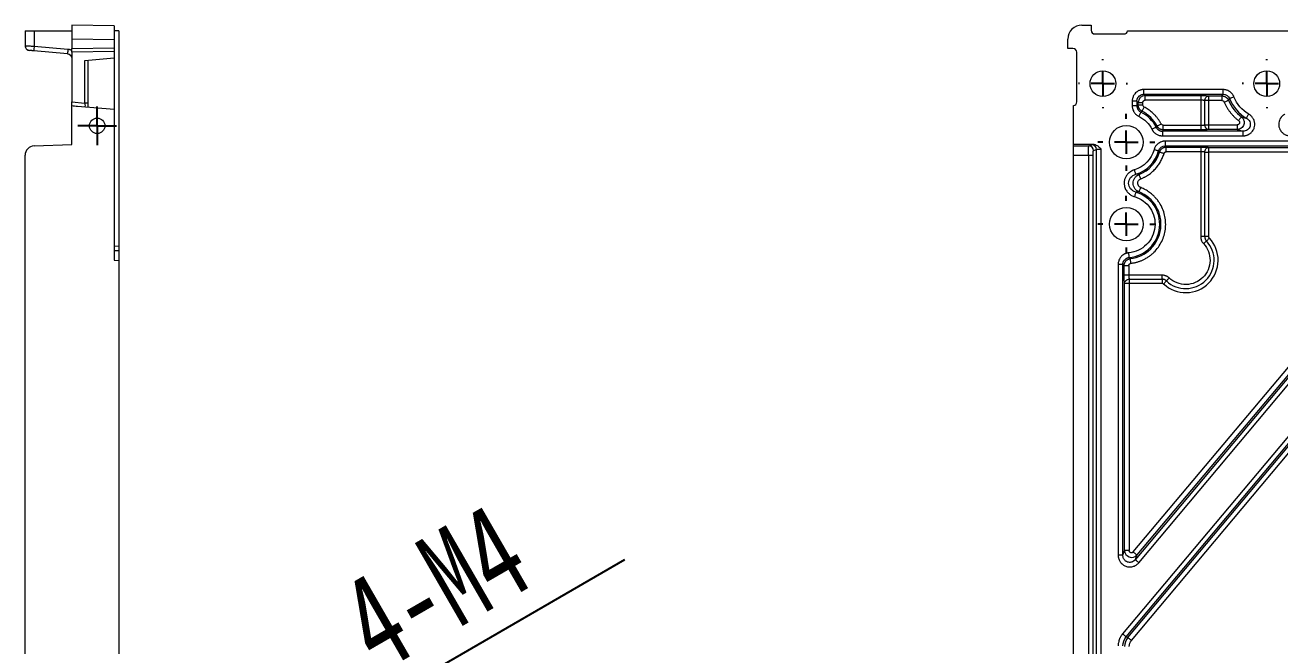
# Model space of a CAD drawing. Header units: millimetres. Extents: x 410 to 793, y 6 to 277.
# Drawn here: x 597.65 to 635.95, y 152.6 to 171.53 of the extents above; entities that cross this region are included whole.
import ezdxf

# ---------------------------------------------------------------- set-up
doc = ezdxf.new("R2010")
doc.units = ezdxf.units.MM
doc.header["$PDSIZE"] = -1
doc.layers.add('图框', color=7, linetype='Continuous')
doc.styles.add('SLDTEXTSTYLE4', font='TXT', dxfattribs={"width": 0.7})
doc.dimstyles.new('SLDDIMSTYLE2', dxfattribs={"dimtxt": 2.916667, "dimasz": 4.08, "dimexe": 0, "dimexo": 0.0625, "dimgap": 0.729167, "dimtad": 2, "dimdec": 1, "dimlfac": 7, "dimrnd": 1e-09, "dimzin": 12, "dimdsep": 46, "dimtxsty": 'SLDTEXTSTYLE4', "dimblk1": 'NONE', "dimsah": 1, "dimcen": 0, "dimadec": 0, "dimazin": 3, "dimtfac": 1, "dimtdec": 1, "dimtmove": 0, "dimatfit": 3, "dimldrblk": 'NONE', "dimfxl": 1, "dimfrac": 2, "dimtolj": 1, "dimtzin": 12, "dimarcsym": 0})

# ---------------------------------------------------------------- blocks, each defined once
blk = doc.blocks.new('_D_14')
at = {"layer": 'Defpoints', "color": 0, "transparency": 16777216}
for p in [(600.055, 146.043), (599.647, 145.808)]:
    blk.add_point(p, dxfattribs=at)
at = {"layer": '图框', "color": 0, "lineweight": -2, "transparency": 16777216}
for p, q in [((615.949, 155.22), (603.589, 148.083)), ((599.647, 145.808), (600.055, 146.043))]:
    blk.add_line(p, q, dxfattribs=at)
at = {"layer": '图框', "color": 0, "transparency": 16777216}
blk.add_solid([(603.249, 148.672), (603.929, 147.494), (600.055, 146.043)], dxfattribs=at)
at = {"layer": '图框', "color": 0, "transparency": 16777216, "insert": (607.012, 154.269), "char_height": 2.9167, "attachment_point": 1, "rotation": 30, "style": 'SLDTEXTSTYLE4'}
blk.add_mtext('\\A1;4-M4', dxfattribs=at)
blk = doc.blocks.new('_NONE')
blk = doc.blocks.new('SW_CENTERMARKSYMBOL_47')
at = {"layer": '图框', "color": 0}
for p, q in [((0, 0.357), (0, 0.593)), ((-0.357, 0), (-0.593, 0)), ((0, 0), (-0.357, 0)), ((0, 0), (0, 0.357)), ((0, 0), (0, -0.357)), ((0, 0), (0.357, 0)), ((0.357, 0), (0.593, 0)), ((0, -0.357), (0, -0.593))]:
    blk.add_line(p, q, dxfattribs=at)
blk = doc.blocks.new('SW_CENTERMARKSYMBOL_85')
at = {"layer": '图框', "color": 0}
for p, q in [((0, 0.714), (0, 0.868)), ((-0.714, 0), (-0.868, 0)), ((0, 0), (-0.357, 0)), ((0, 0), (0, 0.357)), ((0, 0), (0, -0.357)), ((0, 0), (0.357, 0)), ((0.714, 0), (0.868, 0)), ((0, -0.714), (0, -0.868))]:
    blk.add_line(p, q, dxfattribs=at)
blk = doc.blocks.new('SW_CENTERMARKSYMBOL_86')
at = {"layer": '图框', "color": 0}
for p, q in [((0, 0.714), (0, 0.75)), ((-0.714, 0), (-0.75, 0)), ((0, 0), (-0.357, 0)), ((0, 0), (0, 0.357)), ((0, 0), (0, -0.357)), ((0, 0), (0.357, 0)), ((0.714, 0), (0.75, 0)), ((0, -0.714), (0, -0.75))]:
    blk.add_line(p, q, dxfattribs=at)
blk = doc.blocks.new('SW_CENTERMARKSYMBOL_87')
at = {"layer": '图框', "color": 0}
for p, q in [((0, 0.714), (0, 0.868)), ((-0.714, 0), (-0.868, 0)), ((0, 0), (-0.357, 0)), ((0, 0), (0, 0.357)), ((0, 0), (0, -0.357)), ((0, 0), (0.357, 0)), ((0.714, 0), (0.868, 0)), ((0, -0.714), (0, -0.868))]:
    blk.add_line(p, q, dxfattribs=at)
blk = doc.blocks.new('SW_CENTERMARKSYMBOL_95')
at = {"layer": '图框', "color": 0}
for p, q in [((0, 0.714), (0, 0.75)), ((-0.714, 0), (-0.75, 0)), ((0, 0), (-0.357, 0)), ((0, 0), (0, 0.357)), ((0, 0), (0, -0.357)), ((0, 0), (0.357, 0)), ((0.714, 0), (0.75, 0)), ((0, -0.714), (0, -0.75))]:
    blk.add_line(p, q, dxfattribs=at)

msp = doc.modelspace()

# ---------------------------------------------------------------- linework, layer by layer
at = {"color": 7, "linetype": 'Continuous', "lineweight": 15}
for p, q in [((597.6513, 171.3605), (597.6513, 170.9021)), ((597.6513, 171.3605), (597.927, 171.3605)), ((597.927, 171.3605), (597.927, 170.89)), ((597.927, 171.3605), (599.0798, 171.3605)), ((599.0798, 171.5319), (599.0798, 171.1034)), ((600.3656, 171.5095), (599.0798, 171.5319)), ((600.3656, 171.5095), (600.3656, 171.081)), ((600.5084, 171.3605), (600.3656, 171.3605)), ((600.5084, 171.3605), (600.5084, 164.7896)), ((629.9029, 171.5319), (630.1887, 171.5319)), ((630.1887, 171.5319), (630.1887, 171.3759)), ((630.3028, 171.2614), (631.1875, 171.2614)), ((631.3004, 171.3605), (636.6888, 171.3605)), ((597.6513, 170.9021), (597.6616, 170.9017)), ((597.927, 170.89), (598.9569, 170.7999)), ((600.3656, 171.081), (599.0798, 171.1034)), ((599.0798, 171.1034), (599.0798, 170.8176)), ((599.0798, 170.8176), (600.3656, 170.8401)), ((599.0798, 170.7035), (599.0798, 170.8176)), ((600.3656, 171.081), (600.3656, 170.8401)), ((600.3656, 170.8401), (600.3656, 170.726)), ((629.4744, 170.8176), (629.4744, 171.1034)), ((629.6304, 170.8176), (629.4744, 170.8176)), ((597.9195, 170.7477), (597.9121, 170.7484)), ((598.9494, 170.6576), (597.9195, 170.7477)), ((600.3656, 170.726), (599.0798, 170.7035)), ((599.0798, 170.7035), (599.0798, 169.1895)), ((599.4755, 170.4514), (600.3656, 170.5292)), ((599.4755, 169.1549), (599.4755, 170.4514)), ((599.5798, 169.1549), (599.5798, 170.4605)), ((600.3656, 170.726), (600.3656, 170.5292)), ((600.3656, 170.5292), (600.3656, 168.9632)), ((629.7449, 169.1895), (629.7449, 170.7035)), ((644.9048, 169.3631), (631.1445, 152.9642)), ((631.2535, 152.8727), (645.0139, 169.2716)), ((634.2139, 169.5664), (631.7957, 169.5664)), ((631.7957, 169.4241), (631.7957, 169.5664)), ((631.7957, 169.4241), (634.2139, 169.4241)), ((631.7957, 169.4241), (631.8354, 169.3844)), ((631.8354, 169.3844), (633.5293, 169.3844)), ((631.8354, 169.2421), (631.8354, 169.3844)), ((633.5293, 169.3844), (633.5293, 169.2421)), ((633.7767, 169.3719), (634.1791, 169.3719)), ((633.7767, 169.2296), (633.7767, 169.3719)), ((634.1791, 169.3719), (634.2139, 169.4241)), ((634.1791, 169.3719), (634.1791, 169.2296)), ((634.2139, 169.4241), (634.2139, 169.5664)), ((599.0798, 169.1895), (599.4755, 169.1549)), ((599.0798, 169.0766), (599.0798, 169.1895)), ((599.0798, 167.8889), (599.0798, 169.0766)), ((599.2483, 169.0609), (600.3656, 168.9632)), ((599.5798, 169.1549), (599.4755, 169.1549)), ((600.3656, 168.9632), (600.3656, 164.3605)), ((629.6458, 167.8889), (629.6458, 169.0766)), ((631.3057, 152.8537), (645.0382, 169.2194)), ((631.4147, 152.7622), (645.1472, 169.1279)), ((631.4399, 169.2106), (631.4399, 169.0706)), ((631.5822, 169.2106), (631.4399, 169.2106)), ((631.5822, 169.0706), (631.4399, 169.0706)), ((631.5822, 169.2106), (631.5822, 169.0706)), ((631.6219, 169.1709), (631.5822, 169.2106)), ((631.6219, 169.0953), (631.5822, 169.0706)), ((631.6219, 169.0953), (631.6219, 169.1709)), ((631.6219, 169.1709), (631.7642, 169.1709)), ((631.7642, 169.0953), (631.6219, 169.0953)), ((631.7642, 169.0953), (631.7642, 169.1709)), ((633.5293, 169.2421), (631.8354, 169.2421)), ((633.5293, 169.2421), (633.5293, 168.4789)), ((633.653, 168.4914), (633.653, 169.2296)), ((633.7767, 169.2296), (633.653, 169.2296)), ((634.1791, 169.2296), (633.7767, 169.2296)), ((633.7767, 168.4914), (633.7767, 169.2296)), ((632.1722, 168.4152), (632.1983, 168.4511)), ((632.3875, 168.3366), (632.3632, 168.2969)), ((632.3632, 168.2969), (632.3632, 168.1546)), ((634.8153, 168.2969), (632.3632, 168.2969)), ((632.3632, 168.1546), (634.8153, 168.1546)), ((632.3875, 168.3366), (632.3875, 168.4789)), ((632.3875, 168.4789), (633.5293, 168.4789)), ((633.5293, 168.3366), (632.3875, 168.3366)), ((633.5293, 168.4789), (633.5293, 168.3366)), ((633.653, 168.4914), (633.7767, 168.4914)), ((633.7767, 168.3491), (633.7767, 168.4914)), ((633.7767, 168.4914), (634.6444, 168.4914)), ((634.6444, 168.3491), (633.7767, 168.3491)), ((634.6444, 168.4914), (634.6444, 168.3491)), ((634.8153, 168.2969), (634.8153, 168.1546)), ((597.927, 167.8487), (599.0798, 167.8889)), ((630.2465, 167.8889), (629.6458, 167.8889)), ((629.6458, 167.8487), (629.6458, 167.8889)), ((629.6458, 167.5631), (629.6458, 167.8487)), ((629.6458, 167.8487), (630.1163, 167.8487)), ((630.1163, 167.8487), (630.2064, 167.8846)), ((630.2586, 167.7059), (630.3487, 167.7419)), ((630.3487, 124.1792), (630.3487, 167.7419)), ((630.491, 124.1701), (630.491, 167.751)), ((641.6666, 167.995), (632.45, 167.995)), ((632.45, 167.995), (632.45, 167.8527)), ((632.45, 167.8527), (641.6666, 167.8527)), ((632.45, 167.8527), (632.48, 167.813)), ((632.48, 167.813), (633.5293, 167.813)), ((632.48, 167.6707), (632.48, 167.813)), ((633.5293, 167.813), (633.5293, 167.6707)), ((633.7767, 167.8005), (641.5547, 167.8005)), ((633.7767, 167.6582), (633.7767, 167.8005)), ((597.6513, 124.3579), (597.6513, 167.5631)), ((629.6458, 124.3579), (629.6458, 167.5631)), ((629.6458, 167.5631), (630.1042, 167.5631)), ((630.1042, 167.5631), (630.1042, 124.3579)), ((630.1042, 167.5631), (630.2465, 167.5631)), ((630.2465, 124.3579), (630.2465, 167.5631)), ((631.4738, 155.4624), (641.6092, 167.5413)), ((641.8301, 167.502), (631.5306, 155.2276)), ((641.7182, 167.4498), (631.5828, 155.3709)), ((631.6397, 155.1361), (641.9391, 167.4105)), ((633.5293, 167.6707), (632.48, 167.6707)), ((633.5293, 167.6707), (633.5293, 165.0841)), ((633.653, 165.0841), (633.653, 167.6582)), ((633.653, 167.6582), (633.7767, 167.6582)), ((641.5547, 167.6582), (633.7767, 167.6582)), ((633.7767, 165.0841), (633.7767, 167.6582)), ((633.653, 165.0841), (633.5293, 165.0841)), ((633.7767, 165.0841), (633.653, 165.0841)), ((600.5084, 164.7896), (600.3656, 164.7815)), ((600.3656, 164.3605), (600.5084, 164.348)), ((600.5084, 164.6602), (600.5084, 164.348)), ((600.5084, 164.348), (600.5084, 127.5016)), ((631.0113, 164.2326), (631.0113, 155.3648)), ((631.1537, 164.2326), (631.0113, 164.2326)), ((631.1537, 155.3648), (631.1537, 164.2326)), ((631.1933, 163.9056), (631.1933, 164.1967)), ((631.1933, 164.1967), (631.3356, 164.1967)), ((631.3356, 164.1967), (631.3356, 163.9056)), ((631.3356, 163.9056), (631.1933, 163.9056)), ((631.2058, 155.5081), (631.2058, 163.6582)), ((631.2058, 163.6582), (631.3481, 163.6582)), ((632.3508, 163.9056), (631.3356, 163.9056)), ((631.3481, 163.7819), (632.3508, 163.7819)), ((631.3481, 163.7819), (631.3481, 163.6582)), ((631.3481, 163.6582), (631.3481, 155.5081)), ((631.3481, 163.6582), (632.3508, 163.6582)), ((632.3508, 163.7819), (632.3508, 163.9056)), ((632.3508, 163.7819), (632.3508, 163.6582)), ((631.1537, 155.3648), (631.2058, 155.5081)), ((631.3481, 155.5081), (631.2058, 155.5081)), ((631.1537, 155.3648), (631.0113, 155.3648)), ((631.5828, 155.3709), (631.5306, 155.2276)), ((631.2535, 152.8727), (631.3057, 152.8537))]:
    msp.add_line(p, q, dxfattribs=at)
at = {"color": 7, "linetype": 'Continuous', "lineweight": 15, "flags": 128}
for points in [[(634.544, 169.3434), (634.5195, 169.3335), (634.4959, 169.324), (634.474, 169.3152), (634.4544, 169.3073), (634.4379, 169.3007), (634.4251, 169.2956), (634.4163, 169.292), (634.4119, 169.2903)], [(631.7388, 168.9049), (631.741, 168.9091), (631.7453, 168.9175), (631.7515, 168.9299), (631.7596, 168.9457), (631.7691, 168.9645), (631.7798, 168.9856), (631.7913, 169.0083), (631.8032, 169.0318)], [(634.2444, 169.1866), (634.2686, 169.197), (634.292, 169.207), (634.3137, 169.2164), (634.3331, 169.2247), (634.3494, 169.2317), (634.3621, 169.2372), (634.3708, 169.2409), (634.3752, 169.2428)], [(631.7029, 168.8784), (631.7009, 168.8741), (631.6968, 168.8656), (631.6907, 168.8531), (631.683, 168.8371), (631.6739, 168.8181), (631.6636, 168.7968), (631.6525, 168.7739), (631.6411, 168.7502)], [(632.3244, 168.5171), (632.3011, 168.5049), (632.2785, 168.4931), (632.2576, 168.4821), (632.2389, 168.4724), (632.2232, 168.4641), (632.2109, 168.4577), (632.2025, 168.4533), (632.1983, 168.4511)], [(634.7738, 168.7324), (634.7709, 168.7286), (634.7652, 168.7211), (634.7568, 168.7101), (634.746, 168.696), (634.7333, 168.6792), (634.7189, 168.6604), (634.7035, 168.6401), (634.6876, 168.6192)], [(634.9239, 168.6942), (634.9263, 168.6982), (634.9311, 168.7064), (634.9382, 168.7183), (634.9472, 168.7336), (634.9579, 168.7517), (634.97, 168.7721), (634.9829, 168.794), (634.9963, 168.8167)], [(632.1722, 168.4152), (632.1679, 168.413), (632.1595, 168.4088), (632.1471, 168.4027), (632.1312, 168.3947), (632.1123, 168.3853), (632.0911, 168.3748), (632.0684, 168.3634), (632.0448, 168.3517)], [(632.244, 167.6948), (632.2394, 167.6961), (632.2303, 167.6985), (632.2169, 167.7021), (632.1997, 167.7068), (632.1794, 167.7123), (632.1565, 167.7184), (632.132, 167.7251), (632.1066, 167.7319)], [(632.2753, 167.6601), (632.2799, 167.6587), (632.289, 167.6561), (632.3022, 167.6521), (632.3193, 167.6471), (632.3395, 167.6411), (632.3622, 167.6344), (632.3866, 167.6272), (632.4118, 167.6197)], [(631.5496, 166.9834), (631.5483, 166.9879), (631.5456, 166.997), (631.5417, 167.0103), (631.5366, 167.0273), (631.5306, 167.0475), (631.5239, 167.0702), (631.5167, 167.0946), (631.5092, 167.1199)], [(631.7001, 166.8429), (631.6905, 166.8674), (631.6812, 166.8911), (631.6725, 166.9131), (631.6648, 166.9327), (631.6583, 166.9493), (631.6532, 166.9621), (631.6497, 166.9709), (631.648, 166.9753)], [(631.5496, 166.4376), (631.5483, 166.4331), (631.5456, 166.424), (631.5417, 166.4107), (631.5366, 166.3937), (631.5306, 166.3735), (631.5239, 166.3508), (631.5167, 166.3264), (631.5092, 166.3012)], [(631.648, 166.4457), (631.6497, 166.4501), (631.6532, 166.4589), (631.6583, 166.4718), (631.6648, 166.4883), (631.6725, 166.5079), (631.6812, 166.5299), (631.6905, 166.5536), (631.7001, 166.5781)], [(633.7056, 164.951), (633.698, 164.9439), (633.689, 164.9355), (633.6787, 164.9259), (633.6674, 164.9153), (633.6551, 164.9038), (633.6422, 164.8917), (633.6288, 164.8792), (633.6152, 164.8665)], [(633.7056, 164.951), (633.7131, 164.9581), (633.7221, 164.9665), (633.7324, 164.9761), (633.7437, 164.9867), (633.756, 164.9982), (633.7689, 165.0103), (633.7823, 165.0228), (633.7959, 165.0355)], [(631.3486, 164.4453), (631.3482, 164.45), (631.3474, 164.4594), (631.3462, 164.4732), (631.3446, 164.4909), (631.3428, 164.5119), (631.3407, 164.5354), (631.3385, 164.5608), (631.3362, 164.587)], [(631.3986, 164.2674), (631.3956, 164.2936), (631.3926, 164.3189), (631.3899, 164.3424), (631.3875, 164.3633), (631.3854, 164.3809), (631.3838, 164.3947), (631.3827, 164.4041), (631.3822, 164.4088)], [(632.3994, 163.639), (632.4121, 163.6526), (632.4246, 163.666), (632.4367, 163.6789), (632.4482, 163.6911), (632.4588, 163.7025), (632.4684, 163.7127), (632.4768, 163.7217), (632.4839, 163.7293)], [(632.4839, 163.7293), (632.491, 163.7369), (632.4994, 163.7459), (632.509, 163.7562), (632.5196, 163.7675), (632.5311, 163.7797), (632.5431, 163.7927), (632.5557, 163.8061), (632.5684, 163.8197)], [(631.5828, 155.3709), (631.5792, 155.3739), (631.572, 155.38), (631.5613, 155.3889), (631.5477, 155.4003), (631.5316, 155.4139), (631.5135, 155.4291), (631.494, 155.4454), (631.4738, 155.4624)], [(631.5306, 155.2276), (631.5343, 155.2245), (631.5415, 155.2184), (631.5521, 155.2095), (631.5657, 155.1981), (631.5819, 155.1846), (631.6, 155.1694), (631.6195, 155.153), (631.6397, 155.1361)], [(631.2535, 152.8727), (631.2499, 152.8757), (631.2427, 152.8818), (631.2321, 152.8907), (631.2185, 152.9021), (631.2023, 152.9157), (631.1842, 152.9309), (631.1647, 152.9472), (631.1445, 152.9642)], [(631.4147, 152.7622), (631.3946, 152.7791), (631.3751, 152.7955), (631.3569, 152.8107), (631.3408, 152.8242), (631.3272, 152.8357), (631.3166, 152.8446), (631.3093, 152.8506), (631.3057, 152.8537)]]:
    msp.add_lwpolyline(points, dxfattribs=at)
at = {"color": 7, "linetype": 'Continuous', "lineweight": 15}
for centre, radius in [((630.5458, 169.7462), 0.3929), ((635.5458, 169.7462), 0.3929), ((599.8513, 168.4612), 0.2357), ((631.2601, 167.9605), 0.5113), ((631.2601, 165.4605), 0.5113)]:
    msp.add_circle(centre, radius, dxfattribs=at)
for centre, radius, start, end in [((597.7941, 170.9021), 0.1429, 180, 208.92144), ((598.9469, 170.7652), 1.0275, 173.02061, 180.97402), ((599.9767, 170.6751), 1.0274, 173.02039, 180.97416), ((597.7941, 170.9021), 0.1429, 227.15916, 265), ((635.5458, 169.7462), 1.2221, 201.90606, 239.41106), ((631.2601, 167.9605), 1.0588, 27.60694, 63.11671), ((635.5458, 169.7462), 1.2743, 203.27034, 232.71062), ((631.2601, 167.9605), 1.0191, 26.49576, 64.24389), ((597.937, 167.5631), 0.2857, 92, 180), ((630.1155, 167.7056), 0.1431, 0.11139, 89.70464), ((630.2056, 167.7416), 0.1431, 0.11189, 89.70414), ((631.2601, 167.9605), 1.0191, 286.50628, 344.88906), ((631.2601, 167.9605), 1.0588, 291.49127, 343.51624), ((631.2601, 165.4605), 1.0191, 274.98163, 73.49372), ((631.2601, 165.4605), 1.0588, 276.62165, 68.50873), ((633.0744, 164.3605), 0.8643, 226.90783, 43.09217)]:
    msp.add_arc(centre, radius, start, end, dxfattribs=at)
for centre, major_axis, ratio, start_param, end_param in [((629.903, 171.1033), (0.3031, -0.3031), 0.9996955, 2.3563468, 3.9268385), ((630.303, 171.3761), (0.0224, 0.1125), 0.9960441, 1.7684848, 3.3377601), ((631.1866, 171.3761), (0.0814, -0.0814), 0.9924325, 5.5015852, 6.9358952), ((629.6302, 170.7033), (-0.1125, -0.0224), 0.9960441, 2.9454252, 4.5147005), ((599.2583, 169.1748), (1.3112, -0.1147), 0.0868266, 4.5834988, 4.712389), ((629.6302, 169.1904), (-0.0814, 0.0814), 0.9924325, 2.4888828, 3.9231927)]:
    msp.add_ellipse(centre, major_axis=major_axis, ratio=ratio, start_param=start_param, end_param=end_param, dxfattribs=at)
for points, knots in [([(597.6569, 170.9019), (597.6569, 170.8893), (597.657, 170.8635), (597.6719, 170.8265), (597.697, 170.794), (597.7209, 170.78), (597.7327, 170.7731)], [0, 0, 0, 0, 0.2398072, 0.4923887, 0.749074, 1, 1, 1, 1]), ([(598.9569, 170.7999), (598.9631, 170.7993), (598.9756, 170.798), (598.9939, 170.7945), (599.0119, 170.7899), (599.0295, 170.7842), (599.0467, 170.7773), (599.0636, 170.7692), (599.0744, 170.763), (599.0798, 170.7598)], [0, 0, 0, 0, 0.1444081, 0.2872759, 0.4292102, 0.5708298, 0.7127574, 0.8556118, 1, 1, 1, 1]), ([(597.9195, 170.7477), (597.9151, 170.7481), (597.9064, 170.7489), (597.8934, 170.75), (597.8807, 170.7511), (597.8636, 170.7526), (597.8429, 170.7544), (597.8211, 170.7563), (597.8033, 170.7579), (597.7908, 170.759), (597.783, 170.7597), (597.7821, 170.7598), (597.7817, 170.7598)], [0, 0, 0, 0, 0.0604744, 0.1204677, 0.1804952, 0.2410714, 0.3707763, 0.5007267, 0.6302423, 0.7600056, 0.8799325, 1, 1, 1, 1]), ([(631.7957, 169.5664), (631.7879, 169.5663), (631.7717, 169.566), (631.7467, 169.5633), (631.7202, 169.5587), (631.6925, 169.5516), (631.6473, 169.536), (631.5954, 169.5079), (631.5427, 169.4636), (631.4984, 169.4109), (631.4672, 169.3533), (631.4493, 169.2964), (631.4412, 169.2522), (631.4403, 169.2239), (631.4399, 169.2106)], [0, 0, 0, 0, 0.0419015, 0.0869057, 0.135003, 0.1862108, 0.2405697, 0.3914981, 0.5000517, 0.6086005, 0.7595336, 0.8483315, 0.928462, 1, 1, 1, 1]), ([(631.5822, 169.2106), (631.5823, 169.2164), (631.5825, 169.228), (631.5847, 169.245), (631.588, 169.2617), (631.5927, 169.2779), (631.5986, 169.2935), (631.6057, 169.3086), (631.6139, 169.323), (631.6232, 169.3367), (631.6334, 169.3496), (631.6472, 169.3644), (631.673, 169.3872), (631.7068, 169.4065), (631.7431, 169.4182), (631.7696, 169.4233), (631.7871, 169.4238), (631.7957, 169.4241)], [0, 0, 0, 0, 0.0520417, 0.10331789, 0.15398408, 0.2041729, 0.25399566, 0.30354447, 0.35289484, 0.40210867, 0.45123742, 0.50032552, 0.5826271, 0.7588615, 0.84315356, 0.92344764, 1, 1, 1, 1]), ([(633.5293, 169.3844), (633.5354, 169.3844), (633.5477, 169.3844), (633.5659, 169.3842), (633.5841, 169.384), (633.6084, 169.3835), (633.6383, 169.3826), (633.6725, 169.3811), (633.7043, 169.3793), (633.7324, 169.3771), (633.7572, 169.3746), (633.7702, 169.3728), (633.7767, 169.3719)], [0, 0, 0, 0, 0.0614496, 0.1226763, 0.183937, 0.245488, 0.3724335, 0.4996671, 0.6267138, 0.7540657, 0.8769436, 1, 1, 1, 1]), ([(633.653, 169.2296), (633.6536, 169.246), (633.6568, 169.2637), (633.6695, 169.2979), (633.6791, 169.3143), (633.703, 169.3419), (633.7174, 169.3529), (633.7471, 169.3675), (633.7624, 169.3712), (633.7767, 169.3719)], [0, 0, 0, 0, 0.25, 0.25, 0.5, 0.5, 0.75, 0.75, 1, 1, 1, 1]), ([(634.1791, 169.3719), (634.1847, 169.3718), (634.1961, 169.3715), (634.2133, 169.3693), (634.2305, 169.3657), (634.2477, 169.3607), (634.2645, 169.3541), (634.2808, 169.3461), (634.2965, 169.3368), (634.3113, 169.3261), (634.3251, 169.3142), (634.3377, 169.3014), (634.3491, 169.2876), (634.3592, 169.2732), (634.368, 169.2583), (634.3728, 169.2479), (634.3752, 169.2428)], [0, 0, 0, 0, 0.0682637, 0.1379337, 0.2088208, 0.2807128, 0.3533772, 0.4265656, 0.5000185, 0.5734707, 0.6466569, 0.7193175, 0.7912042, 0.8620845, 0.9317462, 1, 1, 1, 1]), ([(634.544, 169.3434), (634.5415, 169.3491), (634.536, 169.3622), (634.5252, 169.3835), (634.5101, 169.4085), (634.4841, 169.444), (634.4512, 169.4775), (634.4075, 169.5104), (634.366, 169.5337), (634.3209, 169.5509), (634.2818, 169.5605), (634.2468, 169.5655), (634.2245, 169.5661), (634.2139, 169.5664)], [0, 0, 0, 0, 0.0442216, 0.1008673, 0.1697637, 0.2508032, 0.4133746, 0.5003739, 0.6386019, 0.7500696, 0.8413122, 0.9246006, 1, 1, 1, 1]), ([(634.4119, 169.2903), (634.4058, 169.2824), (634.3934, 169.2667), (634.3813, 169.2508), (634.3752, 169.2428)], [0, 0, 0, 0, 0.4956795, 1, 1, 1, 1]), ([(599.5798, 169.0319), (599.5798, 169.0372), (599.5798, 169.0473), (599.5798, 169.0627), (599.5798, 169.0772), (599.5798, 169.0909), (599.5798, 169.1034), (599.5798, 169.1148), (599.5798, 169.1249), (599.5798, 169.1336), (599.5798, 169.141), (599.5798, 169.1469), (599.5798, 169.1514), (599.5798, 169.1539), (599.5798, 169.1549)], [0, 0, 0, 0, 0.1417866, 0.2730406, 0.3938178, 0.5041351, 0.6039665, 0.6932436, 0.7718606, 0.8396824, 0.8965568, 0.9423278, 0.9768498, 1, 1, 1, 1]), ([(631.4399, 169.0706), (631.44, 169.0633), (631.4403, 169.0479), (631.4427, 169.0239), (631.447, 168.9983), (631.456, 168.9618), (631.4712, 168.9219), (631.4963, 168.8764), (631.5243, 168.8387), (631.556, 168.8067), (631.5849, 168.7834), (631.6126, 168.7649), (631.6318, 168.755), (631.6411, 168.7502)], [0, 0, 0, 0, 0.0554436, 0.1157104, 0.1807987, 0.2507295, 0.3983097, 0.5003223, 0.6415413, 0.7500112, 0.8378034, 0.9210927, 1, 1, 1, 1]), ([(631.5822, 169.0706), (631.5823, 169.0647), (631.5826, 169.053), (631.5848, 169.0356), (631.5883, 169.0185), (631.5931, 169.002), (631.5992, 168.9861), (631.6063, 168.971), (631.6166, 168.9532), (631.6313, 168.933), (631.652, 168.9116), (631.6759, 168.8927), (631.6939, 168.8832), (631.7029, 168.8784)], [0, 0, 0, 0, 0.07364345, 0.14703026, 0.21987301, 0.29189204, 0.36282191, 0.43241718, 0.50045708, 0.62063099, 0.7448472, 0.87179101, 1, 1, 1, 1]), ([(631.7388, 168.9049), (631.7337, 168.9076), (631.7235, 168.9132), (631.7088, 168.9232), (631.6948, 168.9344), (631.6816, 168.947), (631.6694, 168.9608), (631.6584, 168.9757), (631.6487, 168.9915), (631.6404, 169.008), (631.6336, 169.0251), (631.6284, 169.0426), (631.6247, 169.0602), (631.6224, 169.0778), (631.6221, 169.0895), (631.6219, 169.0953)], [0, 0, 0, 0, 0.0739159, 0.1492849, 0.2258862, 0.3034745, 0.3817839, 0.4605326, 0.5394296, 0.6181802, 0.6964931, 0.7740868, 0.8506953, 0.9260733, 1, 1, 1, 1]), ([(631.7388, 168.9049), (631.7328, 168.9004), (631.7208, 168.8917), (631.7089, 168.8828), (631.7029, 168.8784)], [0, 0, 0, 0, 0.5037588, 1, 1, 1, 1]), ([(631.7642, 169.1709), (631.7643, 169.1741), (631.7646, 169.1805), (631.7666, 169.1897), (631.7696, 169.1985), (631.7737, 169.2068), (631.7789, 169.2145), (631.7849, 169.2215), (631.7945, 169.2299), (631.8073, 169.2371), (631.8223, 169.2414), (631.8312, 169.2419), (631.8354, 169.2421)], [0, 0, 0, 0, 0.0858633, 0.1700623, 0.2532053, 0.3357386, 0.4179797, 0.5001565, 0.5841033, 0.7596315, 0.8890342, 1, 1, 1, 1]), ([(632.3244, 168.5171), (632.3179, 168.5293), (632.3048, 168.5537), (632.2837, 168.5893), (632.2615, 168.6242), (632.2382, 168.6582), (632.2137, 168.6913), (632.188, 168.7236), (632.1612, 168.755), (632.1332, 168.7856), (632.0965, 168.8232), (632.0499, 168.8665), (631.9923, 168.9137), (631.932, 168.957), (631.8691, 168.9969), (631.8252, 169.0201), (631.8032, 169.0318)], [0, 0, 0, 0, 0.0558576, 0.1114861, 0.1669513, 0.2223192, 0.2776564, 0.3330295, 0.388505, 0.4441489, 0.5000269, 0.6003922, 0.7001851, 0.799792, 0.8996016, 1, 1, 1, 1]), ([(633.653, 169.2296), (633.6504, 169.2303), (633.6452, 169.2318), (633.636, 169.2337), (633.6259, 169.2355), (633.615, 169.2371), (633.6035, 169.2384), (633.5915, 169.2395), (633.5792, 169.2405), (633.5667, 169.2412), (633.5542, 169.2417), (633.5417, 169.242), (633.5334, 169.2421), (633.5293, 169.2421)], [0, 0, 0, 0, 0.099998, 0.1981336, 0.29442, 0.3888711, 0.4815017, 0.5723273, 0.6613646, 0.7486312, 0.8341459, 0.9179284, 1, 1, 1, 1]), ([(634.2444, 169.1866), (634.2506, 169.1726), (634.2628, 169.1448), (634.2829, 169.1039), (634.3041, 169.0638), (634.3266, 169.0243), (634.3503, 168.9856), (634.3754, 168.9477), (634.4017, 168.9105), (634.4383, 168.862), (634.4869, 168.8037), (634.5496, 168.7377), (634.6161, 168.6757), (634.6637, 168.638), (634.6876, 168.6192)], [0, 0, 0, 0, 0.0627189, 0.1252471, 0.1876489, 0.2499892, 0.3123328, 0.3747447, 0.4372895, 0.5000317, 0.6252632, 0.7499892, 0.8747285, 1, 1, 1, 1]), ([(634.7738, 168.7324), (634.7777, 168.7292), (634.7857, 168.7226), (634.7971, 168.7114), (634.8081, 168.6988), (634.8213, 168.681), (634.8351, 168.6568), (634.851, 168.6153), (634.8582, 168.5598), (634.8466, 168.4946), (634.8165, 168.4355), (634.7778, 168.3964), (634.7402, 168.3727), (634.7094, 168.3594), (634.6767, 168.351), (634.6549, 168.3497), (634.6444, 168.3491)], [0, 0, 0, 0, 0.0291328, 0.0597043, 0.0917319, 0.1252166, 0.1866119, 0.2502828, 0.3782415, 0.4996893, 0.6209172, 0.7492634, 0.8071615, 0.8744208, 0.9401105, 1, 1, 1, 1]), ([(634.6876, 168.6192), (634.69, 168.6172), (634.6965, 168.6118), (634.7048, 168.6015), (634.7114, 168.5892), (634.7166, 168.573), (634.7173, 168.5561), (634.7135, 168.5395), (634.7075, 168.5259), (634.697, 168.5121), (634.6816, 168.5005), (634.6638, 168.4927), (634.6509, 168.4919), (634.6444, 168.4914)], [0, 0, 0, 0, 0.0519836, 0.1429536, 0.2202761, 0.2858613, 0.4281929, 0.4975284, 0.5712059, 0.6773478, 0.784407, 0.8920175, 1, 1, 1, 1]), ([(634.7738, 168.7324), (634.7862, 168.7289), (634.8105, 168.7222), (634.8482, 168.7123), (634.8855, 168.703), (634.9113, 168.6971), (634.9239, 168.6942)], [0, 0, 0, 0, 0.267951, 0.5239099, 0.7679123, 1, 1, 1, 1]), ([(634.8153, 168.1546), (634.8232, 168.1548), (634.8392, 168.155), (634.8631, 168.1574), (634.8867, 168.161), (634.9101, 168.1662), (634.933, 168.1727), (634.9556, 168.1807), (634.9775, 168.1901), (634.9988, 168.2009), (635.0356, 168.2226), (635.084, 168.2617), (635.1258, 168.3149), (635.151, 168.3625), (635.1703, 168.4127), (635.1817, 168.4718), (635.1807, 168.5325), (635.1727, 168.5815), (635.1589, 168.6275), (635.1391, 168.6705), (635.1152, 168.7084), (635.0901, 168.7401), (635.0617, 168.769), (635.0306, 168.795), (635.0077, 168.8095), (634.9963, 168.8167)], [0, 0, 0, 0, 0.0254635, 0.0509012, 0.0763162, 0.1017107, 0.1270876, 0.1524511, 0.1778083, 0.2031694, 0.2285498, 0.3140351, 0.3995087, 0.4422804, 0.4852329, 0.5707337, 0.6322588, 0.6779081, 0.7284013, 0.7851495, 0.828031, 0.8709569, 0.9139362, 0.9569564, 1, 1, 1, 1]), ([(634.9239, 168.6942), (634.9676, 168.6693), (635.0037, 168.6319), (635.0456, 168.5445), (635.0509, 168.4944), (635.0258, 168.4038), (634.9957, 168.3636), (634.915, 168.3098), (634.8653, 168.2961), (634.8153, 168.2969)], [0, 0, 0, 0, 0.25, 0.25, 0.5, 0.5, 0.75, 0.75, 1, 1, 1, 1]), ([(636.0953, 168.8167), (636.0885, 168.8125), (636.0749, 168.8041), (636.0555, 168.79), (636.037, 168.7748), (636.0196, 168.7585), (636.0031, 168.7412), (635.9878, 168.7228), (635.9737, 168.7036), (635.9608, 168.6835), (635.9401, 168.646), (635.9184, 168.5878), (635.9094, 168.5207), (635.912, 168.467), (635.9209, 168.4139), (635.9413, 168.3572), (635.9731, 168.3055), (636.0048, 168.2674), (636.0401, 168.2348), (636.079, 168.2079), (636.1189, 168.1874), (636.1566, 168.1728), (636.1958, 168.1624), (636.2358, 168.1558), (636.2628, 168.155), (636.2763, 168.1546)], [0, 0, 0, 0, 0.025462, 0.0508996, 0.0763152, 0.1017106, 0.1270882, 0.152452, 0.1778086, 0.2031684, 0.2285467, 0.3140263, 0.3995025, 0.4422745, 0.4852283, 0.5707332, 0.6322962, 0.6779102, 0.7283518, 0.7851512, 0.8280323, 0.8709568, 0.9139342, 0.9569536, 1, 1, 1, 1]), ([(632.0448, 168.3517), (632.0483, 168.345), (632.0554, 168.3313), (632.0683, 168.311), (632.0832, 168.2904), (632.1067, 168.2626), (632.1374, 168.234), (632.1794, 168.2044), (632.2211, 168.183), (632.263, 168.1683), (632.2988, 168.16), (632.3314, 168.1554), (632.3528, 168.1549), (632.3632, 168.1546)], [0, 0, 0, 0, 0.0571963, 0.1180274, 0.1825146, 0.2506939, 0.3946393, 0.500299, 0.6412444, 0.7499932, 0.8372198, 0.9205129, 1, 1, 1, 1]), ([(632.1722, 168.4152), (632.1748, 168.41), (632.1802, 168.3998), (632.1898, 168.3853), (632.2004, 168.3717), (632.2119, 168.3592), (632.2243, 168.3478), (632.2372, 168.3375), (632.2541, 168.3262), (632.276, 168.3146), (632.3036, 168.3046), (632.3329, 168.2981), (632.3531, 168.2973), (632.3632, 168.2969)], [0, 0, 0, 0, 0.07355146, 0.14686296, 0.21965517, 0.29165617, 0.36260754, 0.43226986, 0.50042718, 0.62068759, 0.74491332, 0.87182435, 1, 1, 1, 1]), ([(632.3875, 168.3366), (632.3818, 168.3367), (632.3702, 168.3371), (632.3528, 168.3393), (632.3354, 168.3429), (632.3181, 168.3481), (632.3012, 168.3547), (632.2848, 168.3628), (632.2691, 168.3723), (632.2544, 168.3831), (632.2406, 168.395), (632.2281, 168.4079), (632.2168, 168.4217), (632.2067, 168.436), (632.2011, 168.4461), (632.1983, 168.4511)], [0, 0, 0, 0, 0.0739947, 0.1494088, 0.2260255, 0.3036043, 0.3818852, 0.460593, 0.5394437, 0.6181498, 0.6964272, 0.7740008, 0.8506104, 0.9260158, 1, 1, 1, 1]), ([(633.5293, 168.4789), (633.5338, 168.4789), (633.543, 168.479), (633.5567, 168.4794), (633.5705, 168.48), (633.5842, 168.4809), (633.5976, 168.482), (633.6105, 168.4834), (633.6227, 168.485), (633.6341, 168.4869), (633.6444, 168.489), (633.6501, 168.4906), (633.653, 168.4914)], [0, 0, 0, 0, 0.0903737, 0.18282, 0.2773668, 0.3740402, 0.4728645, 0.5738626, 0.6770558, 0.7824641, 0.8901063, 1, 1, 1, 1]), ([(633.7767, 168.3491), (633.7735, 168.3486), (633.7672, 168.3477), (633.7565, 168.3464), (633.7449, 168.3452), (633.7279, 168.3436), (633.7043, 168.3417), (633.6726, 168.3399), (633.6384, 168.3384), (633.6026, 168.3374), (633.566, 168.3367), (633.5415, 168.3366), (633.5293, 168.3366)], [0, 0, 0, 0, 0.061619, 0.1229986, 0.1843938, 0.2460594, 0.3731687, 0.5004582, 0.6274494, 0.7546376, 0.8772665, 1, 1, 1, 1]), ([(633.7767, 168.3491), (633.7624, 168.3498), (633.7471, 168.3535), (633.7174, 168.3681), (633.703, 168.3791), (633.6791, 168.4067), (633.6695, 168.4231), (633.6568, 168.4574), (633.6536, 168.475), (633.653, 168.4914)], [0, 0, 0, 0, 0.25, 0.25, 0.5, 0.5, 0.75, 0.75, 1, 1, 1, 1]), ([(630.1042, 167.5631), (630.1042, 167.5701), (630.1042, 167.5841), (630.1043, 167.6051), (630.1045, 167.6261), (630.1048, 167.647), (630.1051, 167.6677), (630.1055, 167.6879), (630.1059, 167.7076), (630.1064, 167.7265), (630.107, 167.7447), (630.1077, 167.7619), (630.1085, 167.7787), (630.1094, 167.795), (630.1105, 167.8108), (630.1117, 167.8251), (630.1131, 167.837), (630.1146, 167.8458), (630.1157, 167.8477), (630.1163, 167.8487)], [0, 0, 0, 0, 0.0476348, 0.0957922, 0.1444728, 0.193677, 0.2434053, 0.2936581, 0.344436, 0.3957393, 0.4475685, 0.4999239, 0.553583, 0.6131707, 0.678686, 0.750128, 0.8274953, 0.9107865, 1, 1, 1, 1]), ([(630.2064, 167.8846), (630.207, 167.8848), (630.2083, 167.8853), (630.2118, 167.8859), (630.2164, 167.8865), (630.2221, 167.8872), (630.229, 167.8878), (630.2371, 167.8883), (630.2434, 167.8887), (630.2465, 167.8889)], [0, 0, 0, 0, 0.1444081, 0.2872759, 0.4292102, 0.5708298, 0.7127574, 0.8556118, 1, 1, 1, 1]), ([(630.491, 167.751), (630.4825, 167.7595), (630.4654, 167.7765), (630.4385, 167.8017), (630.411, 167.8251), (630.3815, 167.8461), (630.3509, 167.8638), (630.3212, 167.8763), (630.2942, 167.8839), (630.2704, 167.8882), (630.2544, 167.8887), (630.2465, 167.8889)], [0, 0, 0, 0, 0.125124, 0.2502942, 0.3830232, 0.5001565, 0.6266604, 0.749833, 0.8338715, 0.9176565, 1, 1, 1, 1]), ([(632.45, 167.995), (632.4437, 167.9949), (632.4288, 167.9947), (632.4031, 167.9923), (632.3711, 167.9868), (632.3249, 167.9739), (632.2775, 167.9522), (632.23, 167.9203), (632.1901, 167.8845), (632.1562, 167.8423), (632.132, 167.8004), (632.1164, 167.7648), (632.1096, 167.7422), (632.1066, 167.7319)], [0, 0, 0, 0, 0.0408639, 0.09638198, 0.1662931, 0.25043282, 0.40534766, 0.50019733, 0.61899513, 0.75001251, 0.84771406, 0.93107878, 1, 1, 1, 1]), ([(632.2753, 167.6601), (632.2772, 167.6657), (632.2808, 167.6769), (632.288, 167.693), (632.2964, 167.7085), (632.3059, 167.723), (632.3164, 167.7366), (632.3277, 167.749), (632.3397, 167.7603), (632.3565, 167.7739), (632.3798, 167.7887), (632.4109, 167.8022), (632.4448, 167.8112), (632.4682, 167.8124), (632.48, 167.813)], [0, 0, 0, 0, 0.0646871, 0.1292805, 0.1935005, 0.2570731, 0.3197361, 0.3812445, 0.441375, 0.4999297, 0.6184175, 0.7425526, 0.8704638, 1, 1, 1, 1]), ([(633.5293, 167.813), (633.5354, 167.813), (633.5477, 167.813), (633.5659, 167.8128), (633.5841, 167.8125), (633.6084, 167.8121), (633.6383, 167.8112), (633.6725, 167.8097), (633.7043, 167.8078), (633.7324, 167.8057), (633.7572, 167.8032), (633.7702, 167.8014), (633.7767, 167.8005)], [0, 0, 0, 0, 0.0614496, 0.1226763, 0.183937, 0.245488, 0.3724335, 0.4996671, 0.6267138, 0.7540657, 0.8769436, 1, 1, 1, 1]), ([(633.653, 167.6582), (633.6536, 167.6746), (633.6568, 167.6922), (633.6695, 167.7264), (633.6791, 167.7429), (633.703, 167.7705), (633.7174, 167.7814), (633.7471, 167.7961), (633.7624, 167.7998), (633.7767, 167.8005)], [0, 0, 0, 0, 0.25, 0.25, 0.5, 0.5, 0.75, 0.75, 1, 1, 1, 1]), ([(630.2465, 167.5631), (630.2465, 167.5669), (630.2465, 167.5749), (630.2467, 167.5874), (630.2469, 167.6009), (630.2475, 167.6204), (630.2485, 167.6418), (630.25, 167.6627), (630.2518, 167.6806), (630.2539, 167.6948), (630.2563, 167.7037), (630.2579, 167.7052), (630.2586, 167.7059)], [0, 0, 0, 0, 0.0516929, 0.1089684, 0.1718115, 0.2402754, 0.3899007, 0.4995319, 0.6076199, 0.7591595, 0.8897215, 1, 1, 1, 1]), ([(631.7001, 166.8429), (631.712, 166.8477), (631.7358, 166.8574), (631.7709, 166.8732), (631.8054, 166.8901), (631.8393, 166.908), (631.8726, 166.9271), (631.9054, 166.9472), (631.9652, 166.9867), (632.0485, 167.0508), (632.1476, 167.1473), (632.2351, 167.2545), (632.2969, 167.3512), (632.3392, 167.4316), (632.3671, 167.4928), (632.3917, 167.5555), (632.4051, 167.5983), (632.4118, 167.6197)], [0, 0, 0, 0, 0.0353403, 0.0705929, 0.1057937, 0.1409792, 0.1761856, 0.2114492, 0.2468061, 0.3733743, 0.5000106, 0.6265788, 0.7532151, 0.814996, 0.8765907, 0.9381939, 1, 1, 1, 1]), ([(632.2753, 167.6601), (632.2701, 167.6659), (632.2597, 167.6776), (632.2492, 167.6891), (632.244, 167.6948)], [0, 0, 0, 0, 0.5040028, 1, 1, 1, 1]), ([(632.4118, 167.6197), (632.4128, 167.6226), (632.4148, 167.6285), (632.4191, 167.6366), (632.4243, 167.644), (632.4305, 167.6508), (632.4367, 167.6562), (632.4455, 167.6621), (632.4569, 167.6673), (632.4696, 167.6703), (632.4772, 167.6706), (632.48, 167.6707)], [0, 0, 0, 0, 0.1015611, 0.2018807, 0.30147, 0.4006944, 0.4998205, 0.5740304, 0.7495685, 0.9066578, 1, 1, 1, 1]), ([(633.653, 167.6582), (633.6504, 167.6589), (633.6452, 167.6604), (633.636, 167.6623), (633.6259, 167.6641), (633.615, 167.6656), (633.6035, 167.667), (633.5915, 167.6681), (633.5792, 167.669), (633.5667, 167.6698), (633.5542, 167.6703), (633.5417, 167.6706), (633.5334, 167.6707), (633.5293, 167.6707)], [0, 0, 0, 0, 0.099998, 0.1981336, 0.29442, 0.3888711, 0.4815017, 0.5723273, 0.6613646, 0.7486312, 0.8341459, 0.9179284, 1, 1, 1, 1]), ([(631.5092, 167.1199), (631.5011, 167.1173), (631.485, 167.1122), (631.4613, 167.103), (631.4382, 167.0925), (631.4157, 167.0807), (631.394, 167.0678), (631.3729, 167.0536), (631.3527, 167.0384), (631.3334, 167.022), (631.3151, 167.0045), (631.282, 166.9691), (631.2405, 166.9099), (631.2101, 166.8363), (631.1966, 166.7743), (631.1903, 166.7113), (631.1954, 166.645), (631.2137, 166.5761), (631.2375, 166.5206), (631.2696, 166.4685), (631.3051, 166.4256), (631.3421, 166.3906), (631.3799, 166.3616), (631.4207, 166.3368), (631.4638, 166.316), (631.4941, 166.3061), (631.5092, 166.3012)], [0, 0, 0, 0, 0.0229108, 0.0458035, 0.0686803, 0.0915424, 0.114391, 0.1372277, 0.1600553, 0.1828782, 0.2057032, 0.2285397, 0.3140056, 0.399521, 0.4422621, 0.4852033, 0.5707, 0.6200855, 0.6778897, 0.73332, 0.7851518, 0.8279897, 0.8709112, 0.9139048, 0.9569432, 1, 1, 1, 1]), ([(631.5496, 166.4376), (631.4876, 166.4552), (631.431, 166.4911), (631.351, 166.5879), (631.3278, 166.6495), (631.3281, 166.7724), (631.3513, 166.8337), (631.4317, 166.9304), (631.4878, 166.9659), (631.5496, 166.9834)], [0, 0, 0, 0, 0.25, 0.25, 0.5, 0.5, 0.75, 0.75, 1, 1, 1, 1]), ([(631.648, 166.4457), (631.6419, 166.4483), (631.6295, 166.4536), (631.6113, 166.4634), (631.593, 166.4749), (631.5702, 166.492), (631.544, 166.5165), (631.5085, 166.5613), (631.4777, 166.6264), (631.4654, 166.7105), (631.4777, 166.7947), (631.508, 166.8587), (631.5433, 166.9038), (631.5711, 166.9301), (631.5989, 166.9502), (631.6232, 166.9645), (631.6399, 166.9718), (631.648, 166.9753)], [0, 0, 0, 0, 0.0293257, 0.0599815, 0.0919766, 0.1253057, 0.1866683, 0.2504539, 0.378458, 0.5000261, 0.6216272, 0.7497387, 0.8084723, 0.874884, 0.9189602, 0.9606634, 1, 1, 1, 1]), ([(631.7001, 166.5781), (631.6969, 166.5794), (631.6886, 166.5829), (631.6743, 166.5908), (631.657, 166.6035), (631.6404, 166.6204), (631.6218, 166.6472), (631.6076, 166.6857), (631.6076, 166.734), (631.6214, 166.7729), (631.6381, 166.7977), (631.653, 166.8136), (631.6675, 166.8256), (631.6838, 166.8358), (631.695, 166.8407), (631.7001, 166.8429)], [0, 0, 0, 0, 0.03110794, 0.07883038, 0.14317791, 0.21879534, 0.28621535, 0.42871612, 0.57124239, 0.70171408, 0.78550926, 0.83235821, 0.89272911, 0.95070674, 1, 1, 1, 1]), ([(631.5092, 166.3012), (631.705, 166.2432), (631.8744, 166.1186), (632.1019, 165.7796), (632.1529, 165.5756), (632.1119, 165.1693), (632.0212, 164.9797), (631.7305, 164.6929), (631.5396, 164.6048), (631.3362, 164.587)], [0, 0, 0, 0, 0.25, 0.25, 0.5, 0.5, 0.75, 0.75, 1, 1, 1, 1]), ([(631.3986, 164.2674), (631.4129, 164.2692), (631.4414, 164.2728), (631.4839, 164.2802), (631.5259, 164.2888), (631.5675, 164.2991), (631.6087, 164.3107), (631.6495, 164.3239), (631.6898, 164.3386), (631.7297, 164.3548), (631.7869, 164.3803), (631.8598, 164.4182), (631.9461, 164.4729), (632.0279, 164.5349), (632.1298, 164.6272), (632.2412, 164.7576), (632.3441, 164.9309), (632.4159, 165.1146), (632.4561, 165.3044), (632.466, 165.4982), (632.4437, 165.6942), (632.3887, 165.8881), (632.3145, 166.0427), (632.2397, 166.158), (632.1766, 166.239), (632.1072, 166.314), (632.038, 166.3771), (631.9707, 166.4299), (631.9069, 166.4737), (631.8406, 166.513), (631.7717, 166.5484), (631.724, 166.5682), (631.7001, 166.5781)], [0, 0, 0, 0, 0.0135846, 0.027109, 0.0405903, 0.0540461, 0.0674936, 0.0809505, 0.0944341, 0.1079619, 0.1215511, 0.153448, 0.1853682, 0.2177345, 0.2501245, 0.314821, 0.3785809, 0.4392823, 0.5000071, 0.5607085, 0.6214333, 0.6851932, 0.7498896, 0.7822559, 0.8146459, 0.8465428, 0.878463, 0.9028684, 0.9271232, 0.9513287, 0.9755872, 1, 1, 1, 1]), ([(631.648, 166.4457), (631.632, 166.4443), (631.6018, 166.4416), (631.5663, 166.4389), (631.5496, 166.4376)], [0, 0, 0, 0, 0.5320011, 1, 1, 1, 1]), ([(633.5293, 165.0841), (633.5294, 165.0774), (633.5296, 165.0641), (633.5316, 165.0442), (633.5347, 165.0244), (633.5391, 165.005), (633.5446, 164.9858), (633.5512, 164.9674), (633.5617, 164.9429), (633.5758, 164.9173), (633.5949, 164.8895), (633.6081, 164.8746), (633.6152, 164.8665)], [0, 0, 0, 0, 0.0836981, 0.1671844, 0.2505195, 0.3337516, 0.4169199, 0.5000568, 0.5786127, 0.7502072, 0.8648939, 1, 1, 1, 1]), ([(633.653, 165.0841), (633.6531, 165.0787), (633.6534, 165.0678), (633.6556, 165.0516), (633.6589, 165.0357), (633.6637, 165.0201), (633.6696, 165.005), (633.6768, 164.9904), (633.6852, 164.9765), (633.6947, 164.9632), (633.7019, 164.9551), (633.7056, 164.951)], [0, 0, 0, 0, 0.1114407, 0.2226147, 0.3336286, 0.4445583, 0.5554613, 0.6663891, 0.777399, 0.8885671, 1, 1, 1, 1]), ([(600.5084, 164.7896), (600.5084, 164.776), (600.5084, 164.7626), (600.5084, 164.7366), (600.5084, 164.7242), (600.5084, 164.6901), (600.5084, 164.6716), (600.5084, 164.6602)], [0, 0, 0, 0, 0.25, 0.25, 0.5, 0.5, 1, 1, 1, 1]), ([(632.3994, 163.639), (632.5866, 163.4639), (632.8345, 163.3683), (633.3471, 163.3769), (633.5918, 163.4806), (633.9543, 163.8431), (634.058, 164.0877), (634.0666, 164.6004), (633.971, 164.8483), (633.7959, 165.0355)], [0, 0, 0, 0, 0.25, 0.25, 0.5, 0.5, 0.75, 0.75, 1, 1, 1, 1]), ([(633.6152, 164.8665), (633.7465, 164.7262), (633.8181, 164.5403), (633.8117, 164.1561), (633.7339, 163.9727), (633.4622, 163.7009), (633.2788, 163.6232), (632.8946, 163.6168), (632.7087, 163.6884), (632.5684, 163.8197)], [0, 0, 0, 0, 0.25, 0.25, 0.5, 0.5, 0.75, 0.75, 1, 1, 1, 1]), ([(631.3362, 164.587), (631.3291, 164.5863), (631.3149, 164.5848), (631.2936, 164.5809), (631.2723, 164.5758), (631.2511, 164.5692), (631.2301, 164.5612), (631.1956, 164.5456), (631.1515, 164.5183), (631.1062, 164.477), (631.0658, 164.4258), (631.0365, 164.3702), (631.0193, 164.3128), (631.0123, 164.2693), (631.0116, 164.2436), (631.0113, 164.2326)], [0, 0, 0, 0, 0.0405378, 0.0815197, 0.1229946, 0.1650107, 0.2076151, 0.2508524, 0.3799467, 0.5005646, 0.597574, 0.7501702, 0.8540733, 0.9374903, 1, 1, 1, 1]), ([(631.1537, 164.2326), (631.1537, 164.238), (631.1539, 164.2489), (631.1558, 164.2649), (631.1588, 164.2807), (631.163, 164.296), (631.1683, 164.3109), (631.1746, 164.3253), (631.1819, 164.3391), (631.1902, 164.3523), (631.1995, 164.3649), (631.2129, 164.3808), (631.2319, 164.3987), (631.2576, 164.4168), (631.2859, 164.4309), (631.3164, 164.4412), (631.3378, 164.4439), (631.3486, 164.4453)], [0, 0, 0, 0, 0.051644, 0.1026519, 0.1531513, 0.2032513, 0.2530436, 0.3026047, 0.3519979, 0.4012759, 0.4504835, 0.4996599, 0.5980258, 0.6967321, 0.7961919, 0.8969993, 1, 1, 1, 1]), ([(631.1933, 164.1967), (631.1935, 164.2028), (631.1938, 164.2148), (631.1963, 164.2327), (631.2001, 164.2502), (631.2053, 164.2671), (631.2118, 164.2833), (631.2194, 164.2987), (631.228, 164.313), (631.2373, 164.3262), (631.2502, 164.3418), (631.268, 164.3594), (631.2923, 164.3774), (631.32, 164.3923), (631.3502, 164.4035), (631.3715, 164.407), (631.3822, 164.4088)], [0, 0, 0, 0, 0.05822707, 0.11639414, 0.17422205, 0.23143577, 0.28777111, 0.34298071, 0.39683899, 0.44914592, 0.49972939, 0.59234933, 0.68999089, 0.79145783, 0.89531881, 1, 1, 1, 1]), ([(631.1933, 164.1967), (631.1867, 164.2027), (631.1734, 164.2145), (631.1602, 164.2266), (631.1537, 164.2326)], [0, 0, 0, 0, 0.5035741, 1, 1, 1, 1]), ([(631.3356, 164.1967), (631.3357, 164.1997), (631.336, 164.2055), (631.3376, 164.2141), (631.3403, 164.2223), (631.3438, 164.2301), (631.3483, 164.2374), (631.3536, 164.2443), (631.3617, 164.2524), (631.3726, 164.2597), (631.3859, 164.2653), (631.3944, 164.2667), (631.3986, 164.2674)], [0, 0, 0, 0, 0.0852799, 0.1692416, 0.2523568, 0.3349757, 0.4173532, 0.4996794, 0.5866865, 0.7494292, 0.8774967, 1, 1, 1, 1]), ([(631.2058, 163.6582), (631.2054, 163.6613), (631.2044, 163.6677), (631.2031, 163.6784), (631.2019, 163.69), (631.2003, 163.707), (631.1985, 163.7306), (631.1966, 163.7623), (631.1951, 163.7965), (631.1941, 163.8323), (631.1934, 163.8688), (631.1934, 163.8934), (631.1933, 163.9056)], [0, 0, 0, 0, 0.061619, 0.1229986, 0.1843938, 0.2460594, 0.3731687, 0.5004582, 0.6274494, 0.7546376, 0.8772665, 1, 1, 1, 1]), ([(631.2058, 163.6582), (631.2065, 163.6724), (631.2102, 163.6878), (631.2249, 163.7175), (631.2359, 163.7318), (631.2634, 163.7558), (631.2799, 163.7653), (631.3141, 163.7781), (631.3317, 163.7813), (631.3481, 163.7819)], [0, 0, 0, 0, 0.25, 0.25, 0.5, 0.5, 0.75, 0.75, 1, 1, 1, 1]), ([(631.3356, 163.9056), (631.3357, 163.9011), (631.3357, 163.8919), (631.3361, 163.8782), (631.3367, 163.8644), (631.3376, 163.8507), (631.3387, 163.8373), (631.3401, 163.8244), (631.3417, 163.8122), (631.3436, 163.8008), (631.3457, 163.7905), (631.3473, 163.7848), (631.3481, 163.7819)], [0, 0, 0, 0, 0.0903737, 0.18282, 0.2773668, 0.3740402, 0.4728645, 0.5738626, 0.6770558, 0.7824641, 0.8901063, 1, 1, 1, 1]), ([(632.5684, 163.8197), (632.5634, 163.8241), (632.5535, 163.8331), (632.5376, 163.8453), (632.5211, 163.8564), (632.5039, 163.8666), (632.4861, 163.8756), (632.4682, 163.8834), (632.4431, 163.8924), (632.4148, 163.8997), (632.3815, 163.9047), (632.3615, 163.9053), (632.3508, 163.9056)], [0, 0, 0, 0, 0.08369644, 0.16718164, 0.25051603, 0.33374785, 0.41691602, 0.50005305, 0.57862048, 0.75020713, 0.86496104, 1, 1, 1, 1]), ([(632.4839, 163.7293), (632.4798, 163.7329), (632.4717, 163.7402), (632.4584, 163.7497), (632.4445, 163.7581), (632.4299, 163.7653), (632.4147, 163.7712), (632.3992, 163.7759), (632.3832, 163.7793), (632.3671, 163.7815), (632.3562, 163.7818), (632.3508, 163.7819)], [0, 0, 0, 0, 0.1114329, 0.222601, 0.3336109, 0.4445387, 0.5554417, 0.6663714, 0.7773853, 0.8885592, 1, 1, 1, 1]), ([(631.2058, 155.5081), (631.207, 155.4211), (631.266, 155.3399), (631.4286, 155.2807), (631.5259, 155.305), (631.5828, 155.3709)], [0, 0, 0, 0, 0.5, 0.5, 1, 1, 1, 1]), ([(631.4738, 155.4624), (631.4716, 155.46), (631.4661, 155.4538), (631.4556, 155.4461), (631.4432, 155.4403), (631.4269, 155.4358), (631.4103, 155.4358), (631.3945, 155.44), (631.3816, 155.446), (631.3685, 155.4562), (631.3571, 155.4712), (631.3495, 155.4889), (631.3486, 155.5017), (631.3481, 155.5081)], [0, 0, 0, 0, 0.0553159, 0.1419848, 0.2218284, 0.28911, 0.432041, 0.5000839, 0.5681444, 0.6744432, 0.7817424, 0.8901085, 1, 1, 1, 1]), ([(631.0113, 155.3648), (631.0114, 155.358), (631.0117, 155.3429), (631.0139, 155.3182), (631.0186, 155.2892), (631.0288, 155.2482), (631.0469, 155.2027), (631.0746, 155.1557), (631.108, 155.1139), (631.1615, 155.0649), (631.2419, 155.0207), (631.3319, 155.0029), (631.4044, 155.006), (631.4568, 155.0166), (631.5083, 155.0348), (631.5544, 155.0597), (631.5928, 155.0884), (631.6194, 155.1129), (631.6335, 155.129), (631.6397, 155.1361)], [0, 0, 0, 0, 0.0233002, 0.0517264, 0.0852278, 0.1237741, 0.1966414, 0.2522296, 0.3106331, 0.3795342, 0.5000116, 0.6204891, 0.6893851, 0.7477937, 0.8033773, 0.8762491, 0.9265115, 0.9677945, 1, 1, 1, 1]), ([(631.5306, 155.2276), (631.5269, 155.2231), (631.5194, 155.2144), (631.5069, 155.2024), (631.4938, 155.1914), (631.48, 155.1816), (631.4656, 155.1728), (631.4506, 155.1651), (631.4353, 155.1586), (631.4165, 155.1522), (631.3893, 155.1458), (631.3457, 155.1424), (631.2898, 155.1524), (631.2423, 155.1797), (631.2108, 155.2098), (631.1903, 155.2364), (631.1742, 155.2654), (631.1623, 155.2969), (631.1547, 155.3303), (631.154, 155.3532), (631.1537, 155.3648)], [0, 0, 0, 0, 0.0329461, 0.0655442, 0.0978409, 0.1298706, 0.1616582, 0.1932209, 0.2245703, 0.2557148, 0.305488, 0.381723, 0.5000703, 0.6184176, 0.6835922, 0.7444432, 0.8068839, 0.8701911, 0.9344826, 1, 1, 1, 1]), ([(631.1445, 152.9642), (631.1385, 152.9568), (631.1265, 152.9421), (631.11, 152.9189), (631.0946, 152.8951), (631.0805, 152.8705), (631.0675, 152.8452), (631.0558, 152.8194), (631.0448, 152.7913), (631.0313, 152.7507), (631.0191, 152.6984), (631.0122, 152.6438), (631.0116, 152.6109), (631.0113, 152.5982)], [0, 0, 0, 0, 0.07168374, 0.14323921, 0.21469833, 0.28608795, 0.35743091, 0.42874693, 0.50005372, 0.58514154, 0.7518904, 0.90427086, 1, 1, 1, 1])]:
    msp.add_open_spline(points, degree=3, knots=knots, dxfattribs=at)
at = {"color": 8, "linetype": 'Continuous', "lineweight": 15}
msp.add_open_spline([(597.6616, 170.9017), (597.6639, 170.9015), (597.6712, 170.9012), (597.7239, 170.899), (597.7945, 170.8958), (597.8631, 170.8928), (597.9048, 170.891), (597.927, 170.89)], degree=3, knots=[0, 0, 0, 0, 0.1331732, 0.4263526, 0.6711551, 0.8251893, 1, 1, 1, 1], dxfattribs=at)
at = {"color": 7, "linetype": 'Continuous', "lineweight": 15}
for points in [[(598.9494, 170.6576), (599.0223, 170.6513), (599.0798, 170.5884), (599.0798, 170.5153)], [(631.8354, 169.3844), (631.7194, 169.3838), (631.6225, 169.2869), (631.6219, 169.1709)], [(634.2139, 169.4241), (634.3002, 169.4244), (634.3798, 169.3709), (634.4119, 169.2903)], [(634.9963, 168.8167), (634.7917, 168.9376), (634.6326, 169.1228), (634.544, 169.3434)], [(599.4755, 169.1549), (599.4809, 169.0922), (599.4809, 169.0406), (599.4755, 169.0411)], [(631.8032, 169.0318), (631.7795, 169.0438), (631.7642, 169.0686), (631.7642, 169.0953)], [(634.1791, 169.2296), (634.2072, 169.2296), (634.2333, 169.2125), (634.2444, 169.1866)], [(631.6411, 168.7502), (631.8161, 168.6658), (631.9581, 168.5256), (632.0448, 168.3517)], [(632.3875, 168.4789), (632.3613, 168.4789), (632.3366, 168.4938), (632.3244, 168.5171)], [(634.6444, 168.3491), (634.6963, 168.3316), (634.752, 168.3142), (634.8153, 168.2969)], [(630.3487, 167.7419), (630.3551, 167.7469), (630.418, 167.751), (630.491, 167.751)], [(632.244, 167.6948), (632.2685, 167.7872), (632.3541, 167.853), (632.45, 167.8527)], [(632.1066, 167.7319), (632.0272, 167.4381), (631.801, 167.2063), (631.5092, 167.1199)], [(631.648, 166.9753), (631.6183, 166.978), (631.5865, 166.9807), (631.5496, 166.9834)], [(633.7959, 165.0355), (633.7836, 165.0486), (633.7767, 165.0662), (633.7767, 165.0841)], [(600.3656, 164.651), (600.4132, 164.6541), (600.4608, 164.6572), (600.5084, 164.6602)], [(631.3822, 164.4088), (631.3709, 164.4208), (631.3597, 164.433), (631.3486, 164.4453)], [(632.3508, 163.6582), (632.3687, 163.6582), (632.3863, 163.6512), (632.3994, 163.639)], [(631.1537, 152.5982), (631.1536, 152.6981), (631.1893, 152.7963), (631.2535, 152.8727)], [(631.3057, 152.8537), (631.2417, 152.7772), (631.2059, 152.679), (631.2058, 152.5793)], [(631.3481, 152.5793), (631.3481, 152.6458), (631.372, 152.7112), (631.4147, 152.7622)]]:
    msp.add_open_spline(points, degree=3, dxfattribs=at)

# ---------------------------------------------------------------- block references
at = {"layer": '图框'}
for name, p in [('SW_CENTERMARKSYMBOL_95', (630.5458, 169.7462)), ('SW_CENTERMARKSYMBOL_86', (635.5458, 169.7462)), ('SW_CENTERMARKSYMBOL_47', (599.8513, 168.4612)), ('SW_CENTERMARKSYMBOL_85', (631.2601, 167.9605)), ('SW_CENTERMARKSYMBOL_87', (631.2601, 165.4605))]:
    msp.add_blockref(name, p, dxfattribs=at)

# ---------------------------------------------------------------- dimensions: what is measured, and where the dimension line sits
at = {"layer": '图框', "color": 3}
dim = msp.add_diameter_dim_2p(p1=(599.6471, 145.8077), p2=(600.0554, 146.0434), text='4-M4', dimstyle='SLDDIMSTYLE2', override={"dimpost": '<>'}, dxfattribs=at)
dim.commit()
dim.dimension.update_dxf_attribs({"geometry": '_D_14', "text_midpoint": (612.0762, 152.9836), "dimtype": 163})

doc.saveas('drawing.dxf')
